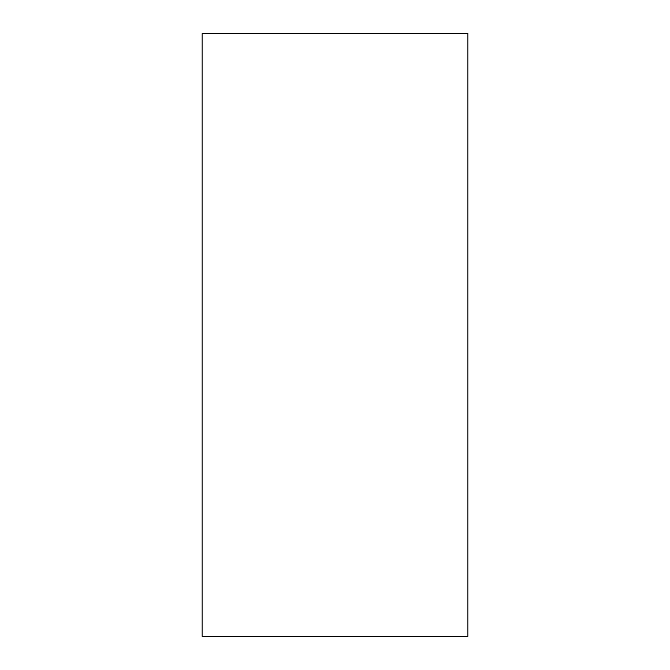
<?xml version="1.0" encoding="UTF-8"?>
<svg xmlns="http://www.w3.org/2000/svg" width="670" height="670" viewBox="0 0 670 670"><rect width="100%" height="100%" fill="white"/><g stroke="black" fill="none" stroke-linecap="round" stroke-linejoin="round"><path stroke-width="1" d="M467.685 33.5L202.315 33.5L202.315 636.5L467.685 636.5L467.685 33.5"/></g></svg>
